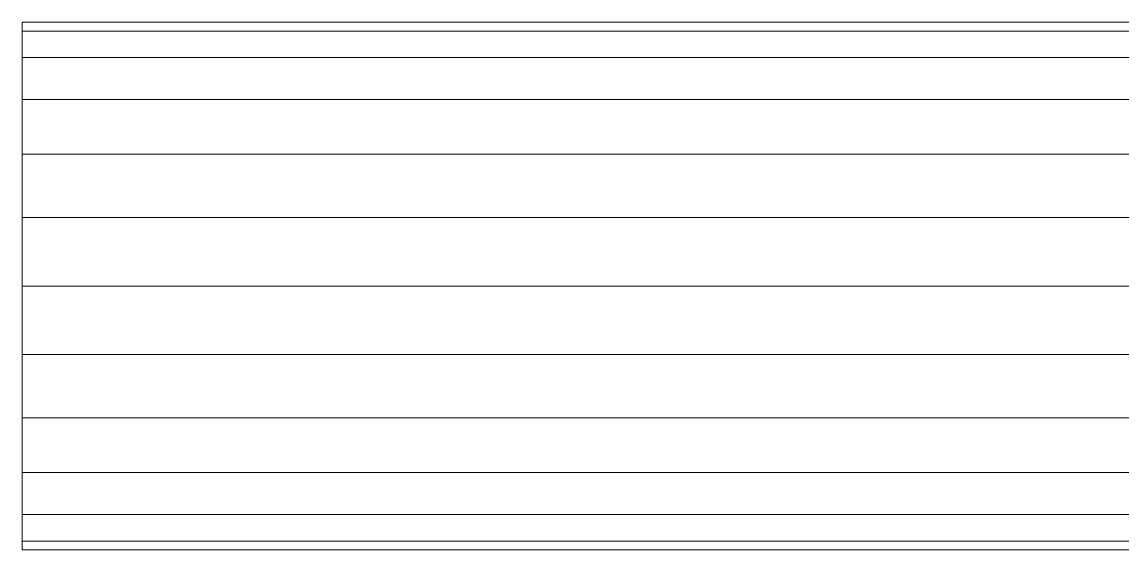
# Model space of a CAD drawing. Header units: inches. Extents: x -3326 to -59, y 8 to 1043.
# Drawn here: x -2039.724 to -2036.984, y 455.085 to 456.4 of the extents above; entities that cross this region are included whole.
import ezdxf

# ---------------------------------------------------------------- set-up
doc = ezdxf.new("R2010")
doc.units = ezdxf.units.IN
doc.header["$MEASUREMENT"] = 0
doc.layers.add('F-SPRN', color=10, linetype='Continuous', lineweight=9)

msp = doc.modelspace()

# ---------------------------------------------------------------- linework, layer by layer
at = {"layer": 'F-SPRN', "color": 1}
msp.add_line((-2039.7241, 455.7428, 964), (-2034.33, 455.7428, 964), dxfattribs=at)
msp.add_line((-2039.7241, 455.7428, 964), (-2034.33, 455.7428, 964), dxfattribs=at)

# ---------------------------------------------------------------- meshes
mesh = msp.add_polyface(dxfattribs=at)
corners = [(-2039.7241, 455.0853, 964), (-2039.7241, 455.1077, 964.1701), (-2039.7241, 455.1734, 964.3287), (-2039.7241, 455.2779, 964.4649), (-2039.7241, 455.4141, 964.5694), (-2039.7241, 455.5726, 964.6351), (-2039.7241, 455.7428, 964.6575), (-2039.7241, 455.913, 964.6351), (-2039.7241, 456.0715, 964.5694), (-2039.7241, 456.2077, 964.4649), (-2039.7241, 456.3122, 964.3287), (-2039.7241, 456.3779, 964.1701), (-2039.7241, 456.4003, 964), (-2039.7241, 456.3779, 963.8298), (-2039.7241, 456.3122, 963.6713), (-2039.7241, 456.2077, 963.535), (-2039.7241, 456.0715, 963.4306), (-2039.7241, 455.913, 963.3649), (-2039.7241, 455.7428, 963.3425), (-2039.7241, 455.5726, 963.3649), (-2039.7241, 455.4141, 963.4306), (-2039.7241, 455.2779, 963.535), (-2039.7241, 455.1734, 963.6713), (-2039.7241, 455.1077, 963.8298)]
mesh.append_faces([[corners[k] for k in face] for face in [(19, 17, 18), (13, 11, 12)]], dxfattribs={"vtx0": -1, "color": 1})
mesh.append_faces([[corners[k] for k in face] for face in [(21, 15, 19, 20), (15, 11, 13, 14)]], dxfattribs={"vtx0": -1, "vtx1": -1, "color": 1})
mesh.append_faces([[corners[k] for k in face] for face in [(3, 8, 11)]], dxfattribs={"vtx0": -1, "vtx1": -1, "vtx2": -1, "color": 1})
mesh.append_faces([[corners[k] for k in face] for face in [(15, 21, 3, 11)]], dxfattribs={"vtx0": -1, "vtx1": -1, "vtx2": -1, "vtx3": -1, "color": 1})
mesh.append_faces([[corners[k] for k in face] for face in [(23, 0, 1)]], dxfattribs={"vtx2": -1, "color": 1})
mesh.append_faces([[corners[k] for k in face] for face in [(21, 22, 23, 3), (1, 2, 3, 23), (3, 4, 5, 8), (15, 16, 17, 19)]], dxfattribs={"vtx2": -1, "vtx3": -1, "color": 1})
mesh.append_faces([[corners[k] for k in face] for face in [(5, 6, 7, 8), (8, 9, 10, 11)]], dxfattribs={"vtx3": -1, "color": 1})
mesh = msp.add_polyface(dxfattribs=at)
corners = [(-2039.7241, 456.4003, 964), (-2039.7241, 456.3779, 964.1701), (-2039.7241, 456.3122, 964.3287), (-2039.7241, 456.2077, 964.4649), (-2039.7241, 456.0715, 964.5694), (-2039.7241, 455.913, 964.6351), (-2039.7241, 455.7428, 964.6575), (-2034.33, 455.7428, 964.6575), (-2034.33, 455.913, 964.6351), (-2034.33, 456.0715, 964.5694), (-2034.33, 456.2077, 964.4649), (-2034.33, 456.3122, 964.3287), (-2034.33, 456.3779, 964.1701), (-2034.33, 456.4003, 964)]
mesh.append_faces([[corners[k] for k in face] for face in [(7, 8, 5, 6)]], dxfattribs={"vtx1": -1, "color": 1})
mesh.append_faces([[corners[k] for k in face] for face in [(8, 9, 4, 5), (3, 4, 9, 10), (11, 12, 1, 2), (2, 3, 10, 11)]], dxfattribs={"vtx1": -1, "vtx3": -1, "color": 1})
mesh.append_faces([[corners[k] for k in face] for face in [(12, 13, 0, 1)]], dxfattribs={"vtx3": -1, "color": 1})
mesh = msp.add_polyface(dxfattribs=at)
corners = [(-2039.7241, 455.7428, 963.3425), (-2039.7241, 455.913, 963.3649), (-2039.7241, 456.0715, 963.4306), (-2039.7241, 456.2077, 963.535), (-2039.7241, 456.3122, 963.6713), (-2039.7241, 456.3779, 963.8298), (-2039.7241, 456.4003, 964), (-2034.33, 456.4003, 964), (-2034.33, 456.3779, 963.8298), (-2034.33, 456.3122, 963.6713), (-2034.33, 456.2077, 963.535), (-2034.33, 456.0715, 963.4306), (-2034.33, 455.913, 963.3649), (-2034.33, 455.7428, 963.3425)]
mesh.append_faces([[corners[k] for k in face] for face in [(7, 8, 5, 6)]], dxfattribs={"vtx1": -1, "color": 1})
mesh.append_faces([[corners[k] for k in face] for face in [(8, 9, 4, 5), (3, 4, 9, 10), (11, 12, 1, 2), (2, 3, 10, 11)]], dxfattribs={"vtx1": -1, "vtx3": -1, "color": 1})
mesh.append_faces([[corners[k] for k in face] for face in [(12, 13, 0, 1)]], dxfattribs={"vtx3": -1, "color": 1})
mesh = msp.add_polyface(dxfattribs=at)
corners = [(-2039.7241, 455.7428, 964.6575), (-2039.7241, 455.5726, 964.6351), (-2039.7241, 455.4141, 964.5694), (-2039.7241, 455.2779, 964.4649), (-2039.7241, 455.1734, 964.3287), (-2039.7241, 455.1077, 964.1701), (-2039.7241, 455.0853, 964), (-2034.33, 455.0853, 964), (-2034.33, 455.1077, 964.1701), (-2034.33, 455.1734, 964.3287), (-2034.33, 455.2779, 964.4649), (-2034.33, 455.4141, 964.5694), (-2034.33, 455.5726, 964.6351), (-2034.33, 455.7428, 964.6575)]
mesh.append_faces([[corners[k] for k in face] for face in [(7, 8, 5, 6)]], dxfattribs={"vtx1": -1, "color": 1})
mesh.append_faces([[corners[k] for k in face] for face in [(8, 9, 4, 5), (3, 4, 9, 10), (11, 12, 1, 2), (2, 3, 10, 11)]], dxfattribs={"vtx1": -1, "vtx3": -1, "color": 1})
mesh.append_faces([[corners[k] for k in face] for face in [(12, 13, 0, 1)]], dxfattribs={"vtx3": -1, "color": 1})
mesh = msp.add_polyface(dxfattribs=at)
corners = [(-2039.7241, 455.0853, 964), (-2039.7241, 455.1077, 963.8298), (-2039.7241, 455.1734, 963.6713), (-2039.7241, 455.2779, 963.535), (-2039.7241, 455.4141, 963.4306), (-2039.7241, 455.5726, 963.3649), (-2039.7241, 455.7428, 963.3425), (-2034.33, 455.7428, 963.3425), (-2034.33, 455.5726, 963.3649), (-2034.33, 455.4141, 963.4306), (-2034.33, 455.2779, 963.535), (-2034.33, 455.1734, 963.6713), (-2034.33, 455.1077, 963.8298), (-2034.33, 455.0853, 964)]
mesh.append_faces([[corners[k] for k in face] for face in [(7, 8, 5, 6)]], dxfattribs={"vtx1": -1, "color": 1})
mesh.append_faces([[corners[k] for k in face] for face in [(8, 9, 4, 5), (3, 4, 9, 10), (11, 12, 1, 2), (2, 3, 10, 11)]], dxfattribs={"vtx1": -1, "vtx3": -1, "color": 1})
mesh.append_faces([[corners[k] for k in face] for face in [(12, 13, 0, 1)]], dxfattribs={"vtx3": -1, "color": 1})

doc.saveas('drawing.dxf')
